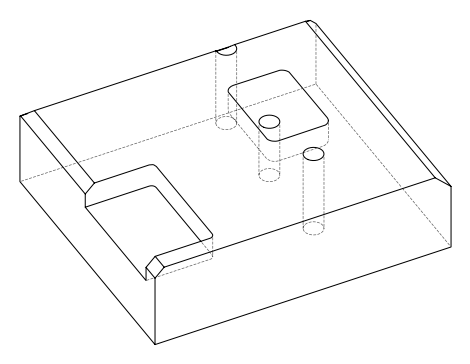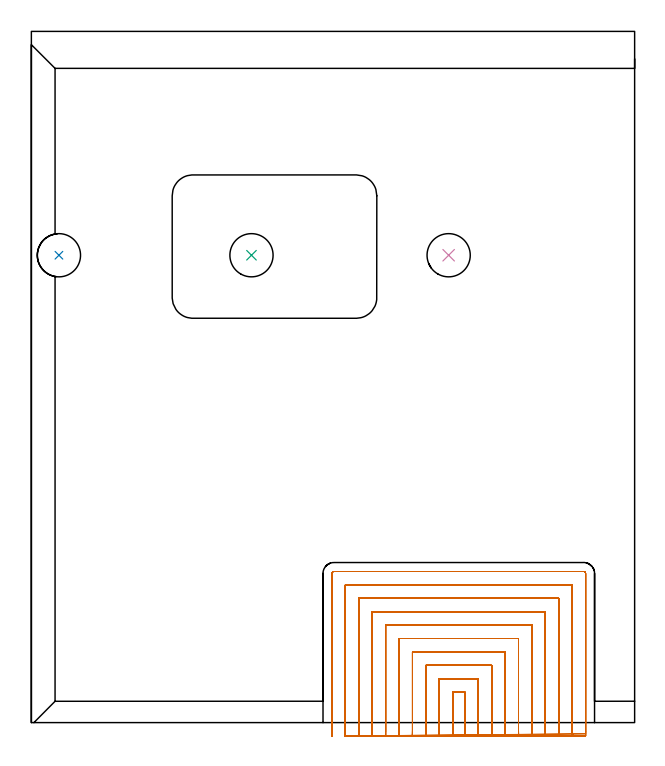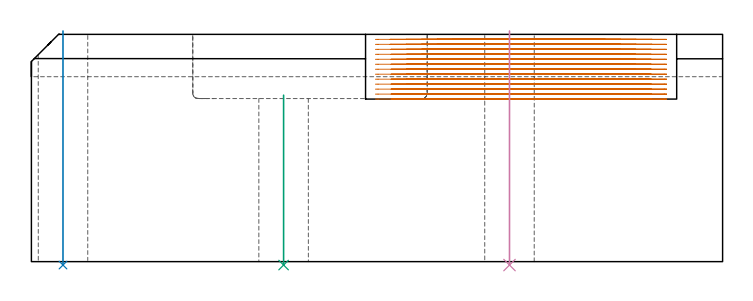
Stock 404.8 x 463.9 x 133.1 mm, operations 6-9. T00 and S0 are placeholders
(PLAN: 9 operations, 3 tool changes, 177.2 min)
(1 AREA_MILL | FG_CHAMFER_SURFACE | UGT0205_001 | 9.15 min | 20721 mm3)
(2 AREA_MILL_1 | FG_CHAMFER_SURFACE_1 | UGT0205_001 | 21 min | 57027 mm3)
(3 AREA_MILL_2 | FG_CHAMFER_SURFACE_2 | UGT0205_001 | 1.47 min | 3467 mm3)
(4 AREA_MILL_3 | FG_CHAMFER_SURFACE_3 | UGT0205_001 | 29.19 min | 122460 mm3)
(5 MILL_RECTANGULAR_POCKET | POCKET_RECTANGULAR_STRAIGHT | NXT0201_007 | Follow Part, ap 6.25, ae 75% | 11.94 min | 489332 mm3)
(6 MILL_SLOT | SLOT_PARTIAL_RECTANGULAR | NXT0201_011 | Follow Part, ap 3, ae 75% | 102.95 min | 739385 mm3)
(7 INDEXABLE_INSERT_DRILL_THROUGH_HOLE_FROM_SOLID | STEP1HOLE | NXT0302_029 | 0.55 min | 86597 mm3)
(8 INDEXABLE_INSERT_DRILL_THROUGH_HOLE_FROM_SOLID_1 | STEP1HOLE_1 | NXT0302_029 | 0.41 min | 63104 mm3)
(9 INDEXABLE_INSERT_DRILL_THROUGH_HOLE_FROM_SOLID_2 | STEP1HOLE_2 | NXT0302_029 | 0.55 min | 87739 mm3)
(TOOL UGT0205_001 | Chamfer Mill 20 x 3 x 45 deg. | D20 FL50 Z2)
(TOOL NXT0201_007 | ENDMILL 25mm [R216.25-25050GCK54P 1620] | D25 R3 FL54 Z5)
(TOOL NXT0201_011 | ENDMILL 12mm [2P460-1200-NA 1630] | D12 FL38 Z6)
(TOOL NXT0302_029 | Index. Insert Drill 29mm [880-D2900L32-05] | D29 PA176 FL145 Z2)
(OP 6 MILL_SLOT)
G17 G21 G94 G90
T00 M6
G54
G17 G0 G90 X290.971 Y-8.999 S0 M3
G43 Z143.1 H1
Z130.185
G94 G1 X290.914 Y-6. F250.
G2 X290.9 Y-4.472 R81. F500.
G1 Y20.4
X282.7
Y-4.472
G2 X282.686 Y-6. R81.
G1 X282.629 Y-8.999 F250.
X299.98
X299.916 Y-6.
G2 X299.9 Y-4.472 R72. F500.
G1 Y29.4
X273.7
Y-4.472
G2 X273.684 Y-6. R72.
G1 X273.62 Y-8.999 F250.
X308.991
X308.919 Y-6.
G2 X308.9 Y-4.472 R63. F500.
G1 Y38.4
X264.7
Y-4.472
G2 X264.681 Y-6. R63.
G1 X264.609 Y-8.999 F250.
X318.007
X317.922 Y-6.
G2 X317.9 Y-4.472 R54. F500.
G1 Y47.4
X255.7
Y-4.472
G2 X255.678 Y-6. R54.
G1 X255.594 Y-8.999 F250.
X327.028 Y-8.998
X326.926 Y-6.
G2 X326.9 Y-4.472 R45. F500.
G1 Y56.4
X246.7
Y-4.472
G2 X246.674 Y-6. R45.
G1 X246.572 Y-8.998 F250.
X336.06 Y-8.997
X335.932 Y-6.
G2 X335.9 Y-4.472 R36. F500.
G1 Y65.4
X237.7
Y-4.472
G2 X237.668 Y-6. R36.
G1 X237.54 Y-8.997 F250.
X345.113 Y-8.995
X344.943 Y-6.
G2 X344.9 Y-4.472 R27. F500.
G1 Y74.4
X228.7
Y-4.472
G2 X228.657 Y-6. R27.
G1 X228.487 Y-8.995 F250.
X354.22 Y-8.989
X353.965 Y-6.
G2 X353.9 Y-4.472 R18. F500.
G1 Y83.4
X219.7
Y-4.472
G2 X219.635 Y-6. R18.
G1 X219.38 Y-8.989 F250.
X363.54 Y-8.956
X363.031 Y-6.
G2 X362.9 Y-4.472 R9. F500.
G1 Y92.4
X210.7
Y-4.472
G2 X210.569 Y-6. R9.
G1 X210.06 Y-8.956 F250.
X371.9 Y-7.472
Y-4.472
Y100.1 F500.
G3 X370.6 Y101.4 R1.3
G1 X203.
G3 X201.7 Y100.1 R1.3
G1 Y-4.472
Y-7.472 F250.
G0 X290.965 Y-9. Z127.269
G1 X290.912 Y-6.
G2 X290.9 Y-4.583 R81. F500.
G1 Y20.4
X282.7
Y-4.576
G2 X282.687 Y-6. R81.
G1 X282.635 Y-9. F250.
X299.973 Y-8.999
X299.914 Y-6.
G2 X299.9 Y-4.583 R72. F500.
G1 Y29.4
X273.7
Y-4.576
G2 X273.686 Y-6. R72.
G1 X273.627 Y-8.999 F250.
X308.983
X308.916 Y-6.
G2 X308.9 Y-4.583 R63. F500.
G1 Y38.4
X264.7
Y-4.576
G2 X264.684 Y-6. R63.
G1 X264.616 Y-8.999 F250.
X317.997
X317.919 Y-6.
G2 X317.9 Y-4.583 R54. F500.
G1 Y47.4
X255.7
Y-4.576
G2 X255.681 Y-6. R54.
G1 X255.602 Y-8.999 F250.
X327.017
X326.922 Y-6.
G2 X326.9 Y-4.583 R45. F500.
G1 Y56.4
X246.7
Y-4.576
G2 X246.677 Y-6. R45.
G1 X246.583 Y-8.998 F250.
X336.046
X335.928 Y-6.
G2 X335.9 Y-4.583 R36. F500.
G1 Y65.4
X237.7
Y-4.576
G2 X237.672 Y-6. R36.
G1 X237.553 Y-8.998 F250.
X345.095 Y-8.996
X344.937 Y-6.
G2 X344.9 Y-4.583 R27. F500.
G1 Y74.4
X228.7
Y-4.576
G2 X228.662 Y-6. R27.
G1 X228.504 Y-8.996 F250.
X354.192 Y-8.991
X353.956 Y-6.
G2 X353.9 Y-4.583 R18. F500.
G1 Y83.4
X219.7
Y-4.576
G2 X219.644 Y-6. R18.
G1 X219.406 Y-8.991 F250.
X363.485 Y-8.963
X363.012 Y-6.
G2 X362.9 Y-4.583 R9. F500.
G1 Y92.4
X210.7
Y-4.576
G2 X210.587 Y-6. R9.
G1 X210.112 Y-8.962 F250.
X371.9 Y-7.583
Y-4.583
Y100.1 F500.
G3 X370.6 Y101.4 R1.3
G1 X203.
G3 X201.7 Y100.1 R1.3
G1 Y-4.576
Y-7.576 F250.
G0 X290.902 Y-9. Z124.354
G1 X290.9 Y-6.
Y-5.935 F500.
Y20.4
X282.7
Y-5.929
Y-6.
X282.697 Y-9. F250.
X299.903
X299.9 Y-6.
Y-5.935 F500.
Y29.4
X273.7
Y-5.929
Y-6.
X273.697 Y-9. F250.
X308.903
X308.9 Y-6.
Y-5.935 F500.
Y38.4
X264.7
Y-5.929
Y-6.
X264.697 Y-9. F250.
X317.904
X317.9 Y-6.
Y-5.935 F500.
Y47.4
X255.7
Y-5.929
Y-6.
X255.696 Y-9. F250.
X326.904
X326.9 Y-6.
Y-5.935 F500.
Y56.4
X246.7
Y-5.929
Y-6.
X246.695 Y-9. F250.
X335.905
X335.9 Y-6.
Y-5.935 F500.
Y65.4
X237.7
Y-5.929
Y-6.
X237.694 Y-9. F250.
X344.907
X344.9 Y-6.
Y-5.935 F500.
Y74.4
X228.7
Y-5.929
Y-6.
X228.692 Y-9. F250.
X353.911
X353.9 Y-6.
Y-5.935 F500.
Y83.4
X219.7
Y-5.929
Y-6.
X219.688 Y-9. F250.
X362.922
X362.9 Y-6.
Y-5.935 F500.
Y92.4
X210.7
Y-5.929
Y-6.
X210.676 Y-9. F250.
X371.9 Y-8.935
Y-5.935
Y100.1 F500.
G3 X370.6 Y101.4 R1.3
G1 X203.
G3 X201.7 Y100.1 R1.3
G1 Y-5.929
Y-8.929 F250.
G0 X290.9 Y-9. Z121.438
G1 Y-6.
Y20.4 F500.
X282.7
Y-6.
Y-9. F250.
X299.9
Y-6.
Y29.4 F500.
X273.7
Y-6.
Y-9. F250.
X308.9
Y-6.
Y38.4 F500.
X264.7
Y-6.
Y-9. F250.
X317.9
Y-6.
Y47.4 F500.
X255.7
Y-6.
Y-9. F250.
X326.9
Y-6.
Y56.4 F500.
X246.7
Y-6.
Y-9. F250.
X335.9
Y-6.
Y65.4 F500.
X237.7
Y-6.
Y-9. F250.
X344.9
Y-6.
Y74.4 F500.
X228.7
Y-6.
Y-9. F250.
X353.9
Y-6.
Y83.4 F500.
X219.7
Y-6.
Y-9. F250.
X362.9
Y-6.
Y92.4 F500.
X210.7
Y-6.
Y-9. F250.
X371.9
Y-6.
Y100.1 F500.
G3 X370.6 Y101.4 R1.3
G1 X203.
G3 X201.7 Y100.1 R1.3
G1 Y-6.
Y-9. F250.
G0 X290.9 Z118.523
G1 Y-6.
Y20.4 F500.
X282.7
Y-6.
Y-9. F250.
X299.9
Y-6.
Y29.4 F500.
X273.7
Y-6.
Y-9. F250.
X308.9
Y-6.
Y38.4 F500.
X264.7
Y-6.
Y-9. F250.
X317.9
Y-6.
Y47.4 F500.
X255.7
Y-6.
Y-9. F250.
X326.9
Y-6.
Y56.4 F500.
X246.7
Y-6.
Y-9. F250.
X335.9
Y-6.
Y65.4 F500.
X237.7
Y-6.
Y-9. F250.
X344.9
Y-6.
Y74.4 F500.
X228.7
Y-6.
Y-9. F250.
X353.9
Y-6.
Y83.4 F500.
X219.7
Y-6.
Y-9. F250.
X362.9
Y-6.
Y92.4 F500.
X210.7
Y-6.
Y-9. F250.
X371.9
Y-6.
Y100.1 F500.
G3 X370.6 Y101.4 R1.3
G1 X203.
G3 X201.7 Y100.1 R1.3
G1 Y-6.
Y-9. F250.
G0 X290.9 Z115.608
G1 Y-6.
Y20.4 F500.
X282.7
Y-6.
Y-9. F250.
X299.9
Y-6.
Y29.4 F500.
X273.7
Y-6.
Y-9. F250.
X308.9
Y-6.
Y38.4 F500.
X264.7
Y-6.
Y-9. F250.
X317.9
Y-6.
Y47.4 F500.
X255.7
Y-6.
Y-9. F250.
X326.9
Y-6.
Y56.4 F500.
X246.7
Y-6.
Y-9. F250.
X335.9
Y-6.
Y65.4 F500.
X237.7
Y-6.
Y-9. F250.
X344.9
Y-6.
Y74.4 F500.
X228.7
Y-6.
Y-9. F250.
X353.9
Y-6.
Y83.4 F500.
X219.7
Y-6.
Y-9. F250.
X362.9
Y-6.
Y92.4 F500.
X210.7
Y-6.
Y-9. F250.
X371.9
Y-6.
Y100.1 F500.
G3 X370.6 Y101.4 R1.3
G1 X203.
G3 X201.7 Y100.1 R1.3
G1 Y-6.
Y-9. F250.
G0 X290.9 Z112.692
G1 Y-6.
Y20.4 F500.
X282.7
Y-6.
Y-9. F250.
X299.9
Y-6.
Y29.4 F500.
X273.7
Y-6.
Y-9. F250.
X308.9
Y-6.
Y38.4 F500.
X264.7
Y-6.
Y-9. F250.
X317.9
Y-6.
Y47.4 F500.
X255.7
Y-6.
Y-9. F250.
X326.9
Y-6.
Y56.4 F500.
X246.7
Y-6.
Y-9. F250.
X335.9
Y-6.
Y65.4 F500.
X237.7
Y-6.
Y-9. F250.
X344.9
Y-6.
Y74.4 F500.
X228.7
Y-6.
Y-9. F250.
X353.9
Y-6.
Y83.4 F500.
X219.7
Y-6.
Y-9. F250.
X362.9
Y-6.
Y92.4 F500.
X210.7
Y-6.
Y-9. F250.
X371.9
Y-6.
Y100.1 F500.
G3 X370.6 Y101.4 R1.3
G1 X203.
G3 X201.7 Y100.1 R1.3
G1 Y-6.
Y-9. F250.
G0 X290.9 Z109.777
G1 Y-6.
Y20.4 F500.
X282.7
Y-6.
Y-9. F250.
X299.9
Y-6.
Y29.4 F500.
X273.7
Y-6.
Y-9. F250.
X308.9
Y-6.
Y38.4 F500.
X264.7
Y-6.
Y-9. F250.
X317.9
Y-6.
Y47.4 F500.
X255.7
Y-6.
Y-9. F250.
X326.9
Y-6.
Y56.4 F500.
X246.7
Y-6.
Y-9. F250.
X335.9
Y-6.
Y65.4 F500.
X237.7
Y-6.
Y-9. F250.
X344.9
Y-6.
Y74.4 F500.
X228.7
Y-6.
Y-9. F250.
X353.9
Y-6.
Y83.4 F500.
X219.7
Y-6.
Y-9. F250.
X362.9
Y-6.
Y92.4 F500.
X210.7
Y-6.
Y-9. F250.
X371.9
Y-6.
Y100.1 F500.
G3 X370.6 Y101.4 R1.3
G1 X203.
G3 X201.7 Y100.1 R1.3
G1 Y-6.
Y-9. F250.
G0 X290.9 Z106.862
G1 Y-6.
Y20.4 F500.
X282.7
Y-6.
Y-9. F250.
X299.9
Y-6.
Y29.4 F500.
X273.7
Y-6.
Y-9. F250.
X308.9
Y-6.
Y38.4 F500.
X264.7
Y-6.
Y-9. F250.
X317.9
Y-6.
Y47.4 F500.
X255.7
Y-6.
Y-9. F250.
X326.9
Y-6.
Y56.4 F500.
X246.7
Y-6.
Y-9. F250.
X335.9
Y-6.
Y65.4 F500.
X237.7
Y-6.
Y-9. F250.
X344.9
Y-6.
Y74.4 F500.
X228.7
Y-6.
Y-9. F250.
X353.9
Y-6.
Y83.4 F500.
X219.7
Y-6.
Y-9. F250.
X362.9
Y-6.
Y92.4 F500.
X210.7
Y-6.
Y-9. F250.
X371.9
Y-6.
Y100.1 F500.
G3 X370.6 Y101.4 R1.3
G1 X203.
G3 X201.7 Y100.1 R1.3
G1 Y-6.
Y-9. F250.
G0 X290.9 Z103.946
G1 Y-6.
Y20.4 F500.
X282.7
Y-6.
Y-9. F250.
X299.9
Y-6.
Y29.4 F500.
X273.7
Y-6.
Y-9. F250.
X308.9
Y-6.
Y38.4 F500.
X264.7
Y-6.
Y-9. F250.
X317.9
Y-6.
Y47.4 F500.
X255.7
Y-6.
Y-9. F250.
X326.9
Y-6.
Y56.4 F500.
X246.7
Y-6.
Y-9. F250.
X335.9
Y-6.
Y65.4 F500.
X237.7
Y-6.
Y-9. F250.
X344.9
Y-6.
Y74.4 F500.
X228.7
Y-6.
Y-9. F250.
X353.9
Y-6.
Y83.4 F500.
X219.7
Y-6.
Y-9. F250.
X362.9
Y-6.
Y92.4 F500.
X210.7
Y-6.
Y-9. F250.
X371.9
Y-6.
Y100.1 F500.
G3 X370.6 Y101.4 R1.3
G1 X203.
G3 X201.7 Y100.1 R1.3
G1 Y-6.
Y-9. F250.
G0 X290.9 Z101.031
G1 Y-6.
Y20.4 F500.
X282.7
Y-6.
Y-9. F250.
X299.9
Y-6.
Y29.4 F500.
X273.7
Y-6.
Y-9. F250.
X308.9
Y-6.
Y38.4 F500.
X264.7
Y-6.
Y-9. F250.
X317.9
Y-6.
Y47.4 F500.
X255.7
Y-6.
Y-9. F250.
X326.9
Y-6.
Y56.4 F500.
X246.7
Y-6.
Y-9. F250.
X335.9
Y-6.
Y65.4 F500.
X237.7
Y-6.
Y-9. F250.
X344.9
Y-6.
Y74.4 F500.
X228.7
Y-6.
Y-9. F250.
X353.9
Y-6.
Y83.4 F500.
X219.7
Y-6.
Y-9. F250.
X362.9
Y-6.
Y92.4 F500.
X210.7
Y-6.
Y-9. F250.
X371.9
Y-6.
Y100.1 F500.
G3 X370.6 Y101.4 R1.3
G1 X203.
G3 X201.7 Y100.1 R1.3
G1 Y-6.
Y-9. F250.
G0 X290.9 Z98.115
G1 Y-6.
Y20.4 F500.
X282.7
Y-6.
Y-9. F250.
X299.9
Y-6.
Y29.4 F500.
X273.7
Y-6.
Y-9. F250.
X308.9
Y-6.
Y38.4 F500.
X264.7
Y-6.
Y-9. F250.
X317.9
Y-6.
Y47.4 F500.
X255.7
Y-6.
Y-9. F250.
X326.9
Y-6.
Y56.4 F500.
X246.7
Y-6.
Y-9. F250.
X335.9
Y-6.
Y65.4 F500.
X237.7
Y-6.
Y-9. F250.
X344.9
Y-6.
Y74.4 F500.
X228.7
Y-6.
Y-9. F250.
X353.9
Y-6.
Y83.4 F500.
X219.7
Y-6.
Y-9. F250.
X362.9
Y-6.
Y92.4 F500.
X210.7
Y-6.
Y-9. F250.
X371.9
Y-6.
Y100.1 F500.
G3 X370.6 Y101.4 R1.3
G1 X203.
G3 X201.7 Y100.1 R1.3
G1 Y-6.
Y-9. F250.
G0 X290.9 Z95.2
G1 Y-6.
Y20.4 F500.
X282.7
Y-6.
Y-9. F250.
X299.9
Y-6.
Y29.4 F500.
X273.7
Y-6.
Y-9. F250.
X308.9
Y-6.
Y38.4 F500.
X264.7
Y-6.
Y-9. F250.
X317.9
Y-6.
Y47.4 F500.
X255.7
Y-6.
Y-9. F250.
X326.9
Y-6.
Y56.4 F500.
X246.7
Y-6.
Y-9. F250.
X335.9
Y-6.
Y65.4 F500.
X237.7
Y-6.
Y-9. F250.
X344.9
Y-6.
Y74.4 F500.
X228.7
Y-6.
Y-9. F250.
X353.9
Y-6.
Y83.4 F500.
X219.7
Y-6.
Y-9. F250.
X362.9
Y-6.
Y92.4 F500.
X210.7
Y-6.
Y-9. F250.
X371.9
Y-6.
Y100.1 F500.
G3 X370.6 Y101.4 R1.3
G1 X203.
G3 X201.7 Y100.1 R1.3
G1 Y-6.
Y-9. F250.
G0 Z143.1
M5
M2
(OP 7 INDEXABLE_INSERT_DRILL_THROUGH_HOLE_FROM_SOLID)
G17 G21 G94 G90
T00 M6
G54
G17 G0 G90 X18.5 Y313.6 S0 M3
G43 Z143.1 H1
G94 G81 G98 Z-2.006 F250. R135.1
G80
M5
M2
(OP 8 INDEXABLE_INSERT_DRILL_THROUGH_HOLE_FROM_SOLID_1)
G17 G21 G94 G90
T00 M6
G54
G17 G0 G90 X147.7 Y313.6 S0 M3
G43 Z143.1 H1
G94 G81 G98 Z-2.006 F250. R97.5
G80
M5
M2
(OP 9 INDEXABLE_INSERT_DRILL_THROUGH_HOLE_FROM_SOLID_2)
G17 G21 G94 G90
T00 M6
G54
G17 G0 G90 X280. Y313.6 S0 M3
G43 Z143.1 H1
G94 G81 G98 Z-2.006 F250. R135.1
G80
M5
M2
